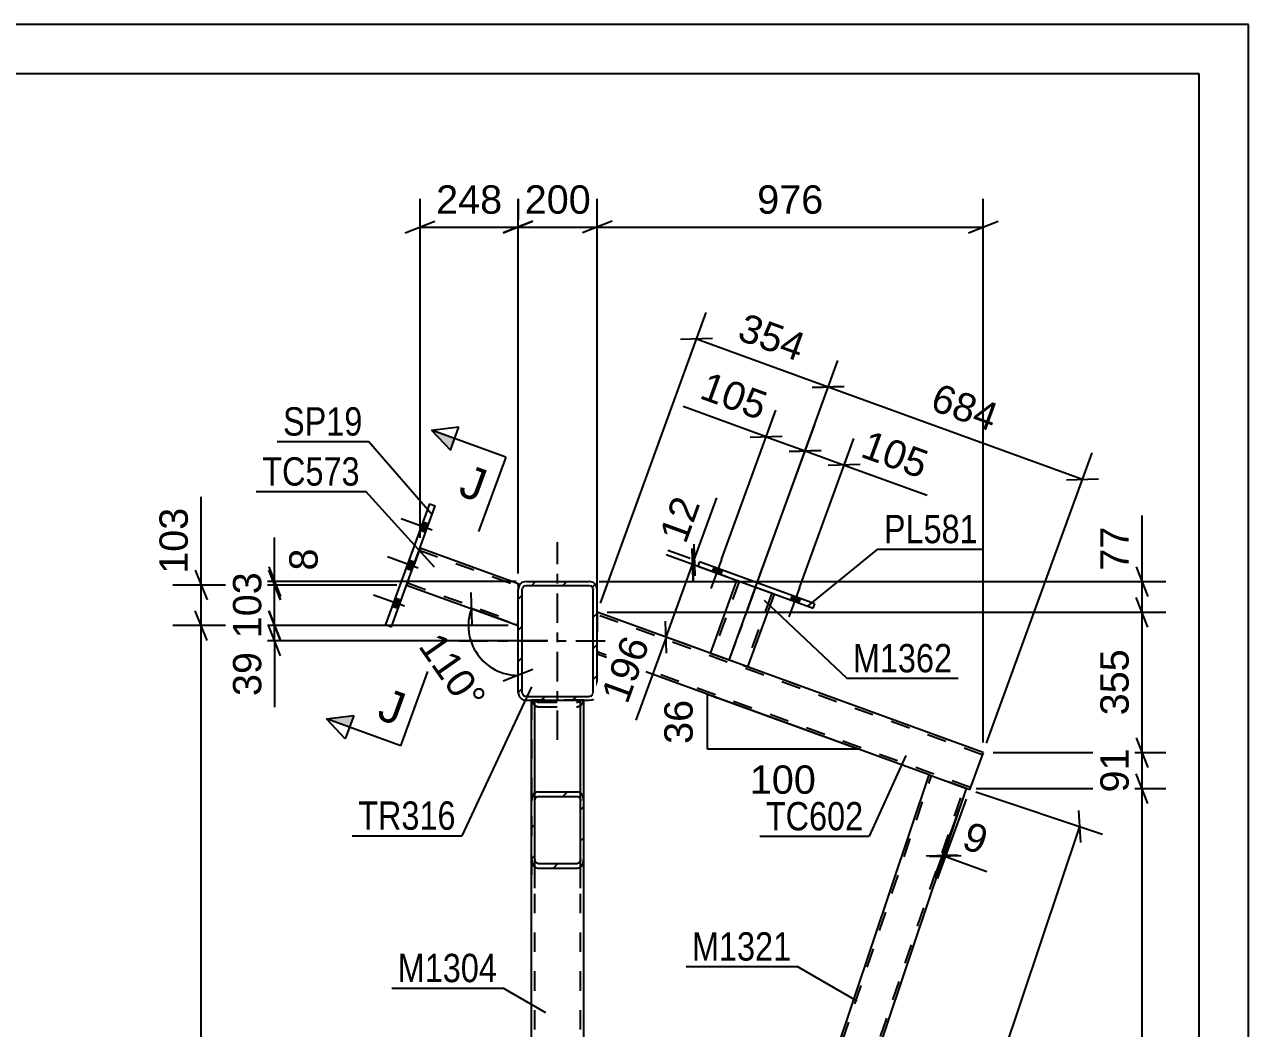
# Model space of a CAD drawing. Header units: millimetres. Extents: x -91 to 750, y -434 to 160.
# Drawn here: x 626.3 to 750, y 58.4 to 159.9 of the extents above; entities that cross this region are included whole.
import ezdxf

# ---------------------------------------------------------------- set-up
doc = ezdxf.new("R2010")
doc.units = ezdxf.units.MM
doc.linetypes.add('DXK_LINE_DOT2', pattern=[3.9198, 1.9599, -1.9599])
doc.linetypes.add('DXK_LINE_DOT3', pattern=[5.9187, 2.979, -0.9799, 0.9799, -0.9799])
doc.styles.add('Arial', font='ARIAL.TTF', dxfattribs={"height": 0.2})
doc.styles.add('Arial Narrow', font='ARIALN.TTF', dxfattribs={"height": 0.2})

# ---------------------------------------------------------------- blocks, each defined once
blk = doc.blocks.new('Unknown-761555327-1163')
at = {"color": 5, "linetype": 'Continuous'}
for p, q in [((750.04, 159.88), (-90.96, 159.88)), ((750.04, -434.12), (750.04, 159.88)), ((745.04, 154.88), (-85.96, 154.88)), ((745.04, -429.12), (745.04, 154.88))]:
    blk.add_line(p, q, dxfattribs=at)
blk = doc.blocks.new('Part-761555327-20388 - 20374')
at = {"color": 7, "linetype": 'DXK_LINE_DOT2'}
for p, q in [((666.27, 106.96), (664.91, 103.2)), ((666.19, 106.73), (676.18, 103.1)), ((664.99, 103.43), (676.18, 99.35)), ((676.18, 103.2), (676.18, 103.35)), ((676.18, 99.1), (676.18, 102.74))]:
    blk.add_line(p, q, dxfattribs=at)
at = {"color": 2, "linetype": 'Continuous'}
for p, q in [((666.27, 106.96), (676.18, 103.35)), ((664.91, 103.2), (676.18, 99.1)), ((676.18, 103.35), (676.18, 103.31)), ((676.18, 103.31), (676.18, 103.2)), ((676.18, 103.2), (676.18, 102.74))]:
    blk.add_line(p, q, dxfattribs=at)
blk = doc.blocks.new('Part-761555327-20380 - 20374')
at = {"color": 7, "linetype": 'DXK_LINE_DOT2'}
for p, q in [((682.82, 91.54), (677.54, 91.54)), ((677.54, 91.54), (677.54, 72.53)), ((677.58, 91.54), (677.59, 91.45)), ((677.86, 72.53), (677.86, 91.54)), ((677.96, 91.48), (677.93, 91.54)), ((677.94, 90.95), (678.18, 90.88)), ((678.06, 91.38), (677.96, 91.48)), ((678.18, 91.34), (678.06, 91.38)), ((678.18, 91.34), (682.18, 91.34)), ((678.18, 90.88), (682.18, 90.88)), ((682.3, 91.38), (682.18, 91.34)), ((682.18, 90.88), (682.41, 90.94)), ((682.41, 91.48), (682.3, 91.38)), ((682.43, 91.54), (682.41, 91.48)), ((682.41, 90.94), (682.43, 90.95)), ((682.5, 72.53), (682.5, 91.54)), ((682.77, 91.45), (682.79, 91.54)), ((682.82, 72.53), (682.82, 91.54))]:
    blk.add_line(p, q, dxfattribs=at)
for centre, start, end in [((678.42, 91.65), 193.2949, 235.5336), ((681.95, 91.65), 304.4664, 346.7051)]:
    blk.add_arc(centre, 0.85, start, end, dxfattribs=at)
blk = doc.blocks.new('Part-761555327-20397 - 20374')
at = {"color": 2, "linetype": 'Continuous'}
for p, q in [((667.21, 111.41), (662.77, 99.19)), ((667.21, 111.41), (667.81, 111.19)), ((663.37, 98.97), (667.81, 111.19)), ((662.77, 99.19), (663.37, 98.97))]:
    blk.add_line(p, q, dxfattribs=at)
blk = doc.blocks.new('Part-761555327-20445 - 20374')
at = {"color": 2, "linetype": 'Continuous'}
for p, q in [((698.93, 95.08), (684.18, 100.44)), ((717.75, 83.99), (684.18, 96.19)), ((723.21, 86.26), (699.38, 94.92)), ((723.21, 86.26), (721.84, 82.5)), ((721.84, 82.5), (721.51, 82.62))]:
    blk.add_line(p, q, dxfattribs=at)
at = {"color": 7, "linetype": 'DXK_LINE_DOT2'}
for p, q in [((684.18, 100.44), (684.18, 96.19)), ((723.12, 86.04), (684.18, 100.19)), ((721.92, 82.73), (684.18, 96.44)), ((699.38, 94.92), (698.93, 95.08)), ((723.16, 86.13), (723.21, 86.26)), ((721.51, 82.62), (717.75, 83.99))]:
    blk.add_line(p, q, dxfattribs=at)
blk = doc.blocks.new('Part-761555327-20446 - 20374')
at = {"color": 2, "linetype": 'Continuous'}
for p, q in [((682.82, -20.17), (717.75, 83.99)), ((717.75, 83.99), (721.51, 82.62)), ((684.18, -28.69), (721.51, 82.62))]:
    blk.add_line(p, q, dxfattribs=at)
at = {"color": 7, "linetype": 'DXK_LINE_DOT2'}
for p, q in [((682.82, -20.92), (717.97, 83.91)), ((684.18, -27.94), (721.28, 82.7)), ((682.82, -24.06), (682.82, -20.17)), ((683.38, -24.06), (682.82, -24.06)), ((683.69, -24.12), (683.38, -24.06)), ((683.38, -24.06), (683.69, -24.12)), ((683.69, -24.12), (683.38, -24.06)), ((683.38, -24.06), (683.69, -24.12)), ((684.18, -24.86), (684.12, -24.56)), ((684.12, -24.56), (684.18, -24.86)), ((684.18, -24.86), (684.12, -24.56)), ((684.12, -24.56), (684.18, -24.86)), ((684.18, -28.69), (684.18, -24.86))]:
    blk.add_line(p, q, dxfattribs=at)
blk.add_arc((683.38, -24.86), 0.8, 22.5, 67.5, dxfattribs=at)
blk.add_arc((683.38, -24.86), 0.8, 22.5, 67.5, dxfattribs=at)
blk.add_arc((683.38, -24.86), 0.8, 22.5, 67.5, dxfattribs=at)
blk.add_arc((683.38, -24.86), 0.8, 22.5, 67.5, dxfattribs=at)
blk = doc.blocks.new('Part-761555327-20382 - 20374')
at = {"linetype": 'Continuous'}
h = blk.add_hatch(dxfattribs=at)
h.set_pattern_fill('', scale=0.7, style=0, pattern_type=0)
h.set_pattern_definition([(45, (677.5425, 75.511), (-1.57154, 1.57154), [])])
h.paths.add_polyline_path([(677.54, 81.35), (677.54, 75.51), (677.59, 75.15), (677.73, 74.85), (677.94, 74.65), (678.18, 74.58), (682.18, 74.58), (682.43, 74.65), (682.64, 74.85), (682.77, 75.15), (682.82, 75.51), (682.82, 81.35), (682.77, 81.71), (682.64, 82.01), (682.43, 82.21), (682.18, 82.28), (678.18, 82.28), (677.94, 82.21), (677.73, 82.01), (677.59, 81.71)])
h.paths.add_polyline_path([(677.96, 81.68), (678.06, 81.78), (678.18, 81.82), (682.18, 81.82), (682.3, 81.78), (682.41, 81.68), (682.48, 81.53), (682.5, 81.35), (682.5, 75.51), (682.48, 75.33), (682.41, 75.18), (682.3, 75.08), (682.18, 75.04), (678.18, 75.04), (678.06, 75.08), (677.96, 75.18), (677.89, 75.33), (677.86, 75.51), (677.86, 81.35), (677.89, 81.53)])
at = {"color": 2, "linetype": 'Continuous'}
for p, q in [((677.54, 81.35), (677.54, 91.54)), ((682.82, 81.35), (682.82, 91.54)), ((677.59, 81.71), (677.54, 81.35)), ((678.18, 82.28), (677.94, 82.21)), ((678.06, 81.78), (678.18, 81.82)), ((678.18, 82.28), (682.18, 82.28)), ((678.18, 81.82), (682.18, 81.82)), ((682.43, 82.21), (682.18, 82.28)), ((682.18, 81.82), (682.3, 81.78)), ((682.82, 81.35), (682.77, 81.71)), ((677.54, 75.51), (677.54, 81.35)), ((677.86, 81.35), (677.89, 81.53)), ((677.86, 75.51), (677.86, 81.35)), ((682.48, 81.53), (682.5, 81.35)), ((682.5, 75.51), (682.5, 81.35)), ((682.82, 75.51), (682.82, 81.35)), ((677.54, 75.51), (677.59, 75.15)), ((677.89, 75.33), (677.86, 75.51)), ((682.5, 75.51), (682.48, 75.33)), ((682.77, 75.15), (682.82, 75.51)), ((677.94, 74.65), (678.18, 74.58)), ((678.18, 75.04), (678.06, 75.08)), ((678.18, 75.04), (682.18, 75.04)), ((678.18, 74.58), (682.18, 74.58)), ((682.3, 75.08), (682.18, 75.04)), ((682.18, 74.58), (682.43, 74.65))]:
    blk.add_line(p, q, dxfattribs=at)
at = {"color": 7, "linetype": 'DXK_LINE_DOT2'}
for p, q in [((677.54, 91.54), (682.82, 91.54)), ((677.59, 91.45), (677.58, 91.54)), ((677.86, 75.51), (677.86, 91.54)), ((677.93, 91.54), (677.96, 91.48)), ((678.18, 90.88), (677.94, 90.95)), ((677.96, 91.48), (678.06, 91.38)), ((678.06, 91.38), (678.18, 91.34)), ((678.18, 91.34), (682.18, 91.34)), ((678.18, 90.88), (682.18, 90.88)), ((682.18, 91.34), (682.3, 91.38)), ((682.43, 90.95), (682.18, 90.88)), ((682.3, 91.38), (682.41, 91.48)), ((682.41, 91.48), (682.43, 91.54)), ((682.5, 75.51), (682.5, 91.54)), ((682.79, 91.54), (682.77, 91.45)), ((677.54, 75.51), (677.54, 81.35)), ((682.82, 75.51), (682.82, 81.35))]:
    blk.add_line(p, q, dxfattribs=at)
for centre, start, end in [((678.42, 91.65), 193.2949, 235.5336), ((681.95, 91.65), 304.4664, 346.7051)]:
    blk.add_arc(centre, 0.85, start, end, dxfattribs=at)
at = {"color": 2, "linetype": 'Continuous'}
for centre, radius, start, end in [((678.42, 81.51), 0.85, 124.4664, 166.7051), ((678.3, 81.43), 0.425, 124.4664, 166.7051), ((682.06, 81.43), 0.425, 13.2949, 55.5336), ((681.95, 81.51), 0.85, 13.2949, 55.5336), ((678.42, 75.35), 0.85, 193.2949, 235.5336), ((678.3, 75.43), 0.425, 193.2949, 235.5336), ((682.06, 75.43), 0.425, 304.4664, 346.7051), ((681.95, 75.35), 0.85, 304.4664, 346.7051)]:
    blk.add_arc(centre, radius, start, end, dxfattribs=at)
blk = doc.blocks.new('Part-761555327-20387 - 20374')
at = {"color": 7, "linetype": 'DXK_LINE_DOT2'}
for p, q in [((677.54, 91.54), (682.82, 91.54)), ((677.54, 75.51), (677.54, 91.54)), ((677.86, -24.06), (677.86, 91.54)), ((682.5, -24.06), (682.5, 91.54)), ((682.82, 75.51), (682.82, 91.54)), ((677.54, -24.06), (677.54, -8.04)), ((682.82, -24.06), (682.82, -8.04)), ((677.54, -24.06), (682.82, -24.06))]:
    blk.add_line(p, q, dxfattribs=at)
at = {"color": 2, "linetype": 'Continuous'}
for p, q in [((677.54, -8.04), (677.54, 75.51)), ((682.82, -8.04), (682.82, 75.51))]:
    blk.add_line(p, q, dxfattribs=at)
blk = doc.blocks.new('Part-761555327-20402 - 20374')
at = {"linetype": 'Continuous'}
h = blk.add_hatch(dxfattribs=at)
h.set_pattern_fill('', scale=0.7, style=0, pattern_type=0)
h.set_pattern_definition([(45, (676.1825, 92.3377), (-1.57154, 1.57154), [])])
h.paths.add_polyline_path([(676.18, 102.74), (676.18, 92.34), (676.24, 92.03), (676.42, 91.77), (676.68, 91.6), (676.98, 91.54), (683.38, 91.54), (683.69, 91.6), (683.95, 91.77), (684.12, 92.03), (684.18, 92.34), (684.18, 102.74), (684.12, 103.04), (683.95, 103.3), (683.69, 103.48), (683.38, 103.54), (676.98, 103.54), (676.68, 103.48), (676.42, 103.3), (676.24, 103.04)])
h.paths.add_polyline_path([(676.7, 103.02), (676.83, 103.11), (676.98, 103.14), (683.38, 103.14), (683.54, 103.11), (683.67, 103.02), (683.75, 102.89), (683.78, 102.74), (683.78, 92.34), (683.75, 92.18), (683.67, 92.05), (683.54, 91.97), (683.38, 91.94), (676.98, 91.94), (676.83, 91.97), (676.7, 92.05), (676.61, 92.18), (676.58, 92.34), (676.58, 102.74), (676.61, 102.89)])
at = {"color": 7, "linetype": 'DXK_LINE_DOT3'}
for p, q in [((680.18, 87.54), (680.18, 107.54)), ((670.18, 97.54), (690.18, 97.54))]:
    blk.add_line(p, q, dxfattribs=at)
at = {"color": 2, "linetype": 'Continuous'}
for p, q in [((676.24, 103.04), (676.18, 102.74)), ((676.18, 92.34), (676.18, 102.74)), ((676.58, 102.74), (676.61, 102.89)), ((676.58, 92.34), (676.58, 102.74)), ((676.98, 103.54), (676.68, 103.48)), ((676.83, 103.11), (676.98, 103.14)), ((676.98, 103.54), (683.38, 103.54)), ((676.98, 103.14), (683.38, 103.14)), ((683.69, 103.48), (683.38, 103.54)), ((683.38, 103.14), (683.54, 103.11)), ((683.75, 102.89), (683.78, 102.74)), ((683.78, 92.34), (683.78, 102.74)), ((684.18, 102.74), (684.12, 103.04)), ((684.18, 92.34), (684.18, 102.74)), ((676.18, 92.34), (676.24, 92.03)), ((676.61, 92.18), (676.58, 92.34)), ((676.68, 91.6), (676.98, 91.54)), ((676.98, 91.94), (676.83, 91.97)), ((676.98, 91.94), (683.38, 91.94)), ((683.54, 91.97), (683.38, 91.94)), ((683.38, 91.54), (683.69, 91.6)), ((683.78, 92.34), (683.75, 92.18)), ((684.12, 92.03), (684.18, 92.34)), ((676.98, 91.54), (683.38, 91.54))]:
    blk.add_line(p, q, dxfattribs=at)
for centre, radius, start, end in [((676.98, 102.74), 0.8, 112.5, 157.5), ((676.98, 102.74), 0.4, 112.5, 157.5), ((683.38, 102.74), 0.4, 22.5, 67.5), ((683.38, 102.74), 0.8, 22.5, 67.5), ((676.98, 92.34), 0.8, 202.5, 247.5), ((676.98, 92.34), 0.4, 202.5, 247.5), ((683.38, 92.34), 0.4, 292.5, 337.5), ((683.38, 92.34), 0.8, 292.5, 337.5)]:
    blk.add_arc(centre, radius, start, end, dxfattribs=at)
blk = doc.blocks.new('Part-761555327-20449 - 20374')
at = {"color": 2, "linetype": 'Continuous'}
for p, q in [((695.62, 96.29), (698.31, 103.65)), ((702.06, 102.28), (699.38, 94.92)), ((698.93, 95.08), (695.62, 96.29)), ((699.35, 94.93), (698.93, 95.08)), ((699.38, 94.92), (699.35, 94.93))]:
    blk.add_line(p, q, dxfattribs=at)
at = {"color": 7, "linetype": 'DXK_LINE_DOT2'}
for p, q in [((698.53, 103.57), (695.85, 96.2)), ((702.07, 102.29), (698.31, 103.65)), ((698.31, 103.65), (698.31, 103.65)), ((698.31, 103.65), (698.31, 103.65)), ((701.84, 102.37), (699.16, 95)), ((702.06, 102.28), (702.07, 102.29)), ((702.07, 102.29), (702.06, 102.28)), ((695.85, 96.2), (695.87, 96.2)), ((698.93, 95.08), (699.25, 94.97))]:
    blk.add_line(p, q, dxfattribs=at)
at = {"color": 7, "linetype": 'DXK_LINE_DOT3'}
blk.add_line((700.19, 102.97), (697.5, 95.6), dxfattribs=at)
blk = doc.blocks.new('Part-761555327-20450 - 20374')
at = {"color": 2, "linetype": 'Continuous'}
for p, q in [((694.52, 105.54), (694.36, 105.09)), ((706.17, 101.3), (694.52, 105.54)), ((694.36, 105.09), (706.01, 100.85)), ((706.01, 100.85), (706.17, 101.3))]:
    blk.add_line(p, q, dxfattribs=at)
blk = doc.blocks.new('Bolt-761555327-20455 - 20374')
at = {"linetype": 'Continuous'}
for points in [[(666.84, 108.52), (667.14, 109.35), (666.54, 109.56), (666.24, 108.74)], [(666.84, 108.52), (667.14, 109.35), (666.54, 109.56), (666.24, 108.74)], [(666.84, 108.52), (667.14, 109.35), (666.54, 109.56), (666.24, 108.74)], [(665.44, 104.67), (665.74, 105.49), (665.14, 105.71), (664.84, 104.88)], [(665.44, 104.67), (665.74, 105.49), (665.14, 105.71), (664.84, 104.88)], [(664.04, 100.81), (664.34, 101.64), (663.74, 101.86), (663.44, 101.03)], [(664.04, 100.81), (664.34, 101.64), (663.74, 101.86), (663.44, 101.03)], [(664.04, 100.81), (664.34, 101.64), (663.74, 101.86), (663.44, 101.03)]]:
    blk.add_hatch(color=1, dxfattribs=at).paths.add_polyline_path(points)
at = {"color": 1, "linetype": 'Continuous'}
for p, q in [((667.48, 108.75), (664.36, 109.89)), ((667.48, 108.75), (664.36, 109.89)), ((667.48, 108.75), (664.36, 109.89)), ((667.14, 109.35), (666.54, 109.56)), ((667.14, 109.35), (666.54, 109.56)), ((667.14, 109.35), (666.54, 109.56)), ((666.84, 108.52), (666.24, 108.74)), ((666.84, 108.52), (666.24, 108.74)), ((666.84, 108.52), (666.24, 108.74)), ((666.08, 104.9), (662.96, 106.04)), ((666.08, 104.9), (662.96, 106.04)), ((665.74, 105.49), (665.14, 105.71)), ((665.74, 105.49), (665.14, 105.71)), ((665.44, 104.67), (664.84, 104.88)), ((665.44, 104.67), (664.84, 104.88)), ((664.68, 101.05), (661.56, 102.18)), ((664.68, 101.05), (661.56, 102.18)), ((664.68, 101.05), (661.56, 102.18)), ((664.34, 101.64), (663.74, 101.86)), ((664.34, 101.64), (663.74, 101.86)), ((664.34, 101.64), (663.74, 101.86)), ((664.04, 100.81), (663.44, 101.03)), ((664.04, 100.81), (663.44, 101.03)), ((664.04, 100.81), (663.44, 101.03))]:
    blk.add_line(p, q, dxfattribs=at)
blk = doc.blocks.new('Bolt-761555327-20464 - 20374')
at = {"linetype": 'Continuous'}
for points in [[(696.82, 104.7), (695.99, 105), (695.82, 104.55), (696.65, 104.25)], [(704.71, 101.83), (703.88, 102.13), (703.72, 101.68), (704.54, 101.38)]]:
    blk.add_hatch(color=1, dxfattribs=at).paths.add_polyline_path(points)
at = {"color": 1, "linetype": 'Continuous'}
for p, q in [((696.74, 105.79), (695.68, 102.86)), ((695.99, 105), (695.82, 104.55)), ((696.82, 104.7), (696.65, 104.25)), ((704.64, 102.92), (703.57, 99.99)), ((703.88, 102.13), (703.72, 101.68)), ((704.71, 101.83), (704.54, 101.38))]:
    blk.add_line(p, q, dxfattribs=at)
blk = doc.blocks.new('Bolt-761555327-20465 - 20374')
at = {"linetype": 'Continuous'}
for points in [[(696.82, 104.7), (695.99, 105), (695.82, 104.55), (696.65, 104.25)], [(704.71, 101.83), (703.88, 102.13), (703.72, 101.68), (704.54, 101.38)]]:
    blk.add_hatch(color=1, dxfattribs=at).paths.add_polyline_path(points)
at = {"color": 1, "linetype": 'Continuous'}
for p, q in [((696.74, 105.79), (695.68, 102.86)), ((695.99, 105), (695.82, 104.55)), ((696.82, 104.7), (696.65, 104.25)), ((704.64, 102.92), (703.57, 99.99)), ((703.88, 102.13), (703.72, 101.68)), ((704.71, 101.83), (704.54, 101.38))]:
    blk.add_line(p, q, dxfattribs=at)
blk = doc.blocks.new('StraightDimension-761555327-21055 - 20374')
at = {"color": 7, "linetype": 'Continuous'}
for p, q in [((651.56, 103.54), (651.56, 108.01)), ((651.56, 103.54), (651.56, 108.01)), ((650.96, 105.04), (652.16, 102.04)), ((652.16, 101.7), (650.96, 104.7)), ((675.98, 103.54), (649.16, 103.54)), ((663.91, 103.2), (649.16, 103.2)), ((651.56, 103.2), (651.56, 103.54))]:
    blk.add_line(p, q, dxfattribs=at)
at = {"color": 0}
blk.add_wipeout([(656.51, 107.49), (652.31, 107.49), (652.31, 104.06), (656.51, 104.06)], dxfattribs=at)
at = {"color": 3, "style": 'Arial'}
blk.add_text('8', height=2.87, rotation=90.0002, dxfattribs=at).set_placement((655.91, 104.66))
blk = doc.blocks.new('AngleDimension-761555327-21629 - 20374')
at = {"color": 7, "linetype": 'Continuous'}
for p, q in [((671.41, 102.43), (671.51, 99.2)), ((675.24, 99.44), (671.46, 100.81)), ((671.46, 100.81), (676.18, 99.09)), ((676.18, 94.07), (676.18, 99.09)), ((677.68, 94.67), (674.68, 93.47))]:
    blk.add_line(p, q, dxfattribs=at)
blk.add_arc((676.18, 99.09), 5.03, 160.0285, 270, dxfattribs=at)
at = {"color": 0}
blk.add_wipeout([(670.61, 89.41), (674.05, 91.82), (668.61, 99.57), (665.17, 97.16)], dxfattribs=at)
at = {"color": 3, "style": 'Arial'}
blk.add_text('110°', height=2.865, rotation=-54.9868, dxfattribs=at).set_placement((666.01, 97.02))
blk = doc.blocks.new('StraightDimension-761555327-21194 - 20374')
at = {"color": 7, "linetype": 'Continuous'}
for p, q in [((739.87, 98.94), (738.67, 101.94)), ((685.18, 100.44), (741.67, 100.44)), ((739.27, 86.26), (739.27, 100.44)), ((738.67, 87.76), (739.87, 84.76)), ((724.21, 86.26), (741.67, 86.26))]:
    blk.add_line(p, q, dxfattribs=at)
at = {"color": 0}
blk.add_wipeout([(738.52, 97.29), (734.32, 97.29), (734.32, 89.42), (738.52, 89.42)], dxfattribs=at)
at = {"color": 3, "style": 'Arial'}
blk.add_text('355', height=2.865, rotation=90.0002, dxfattribs=at).set_placement((737.92, 90.02))
blk = doc.blocks.new('StraightDimension-761555327-21401 - 20374')
at = {"color": 7, "linetype": 'Continuous'}
for p, q in [((721.17, 81.68), (718.24, 73.62)), ((721.5, 81.56), (718.57, 73.5)), ((717.44, 75.82), (720.67, 75.93)), ((721, 75.8), (717.77, 75.7)), ((719.06, 75.87), (719.39, 75.75))]:
    blk.add_line(p, q, dxfattribs=at)
at = {"color": 0}
blk.add_wipeout([(723.35, 75.11), (724.79, 79.06), (721.57, 80.23), (720.14, 76.28)], dxfattribs=at)
at = {"color": 7, "linetype": 'Continuous'}
blk.add_line((719.39, 75.75), (723.59, 74.23), dxfattribs=at)
blk.add_line((719.39, 75.75), (723.59, 74.23), dxfattribs=at)
at = {"color": 3, "style": 'Arial'}
blk.add_text('9', height=2.87, rotation=-19.9733, dxfattribs=at).set_placement((720.9, 76.64))
blk = doc.blocks.new('StraightDimension-761555327-21057 - 20374')
at = {"color": 7, "linetype": 'Continuous'}
for p, q in [((650.96, 100.6), (652.16, 97.6)), ((675.18, 99.1), (648.71, 99.1)), ((652.16, 96.04), (650.96, 99.04)), ((651.56, 97.54), (651.56, 99.1)), ((679.18, 97.54), (648.71, 97.54)), ((651.56, 97.54), (651.56, 90.84)), ((651.56, 97.54), (651.56, 90.84))]:
    blk.add_line(p, q, dxfattribs=at)
at = {"color": 0}
blk.add_wipeout([(650.81, 97.01), (646.61, 97.01), (646.61, 91.37), (650.81, 91.37)], dxfattribs=at)
at = {"color": 3, "style": 'Arial'}
blk.add_text('39', height=2.865, rotation=90.0002, dxfattribs=at).set_placement((650.21, 91.97))
blk = doc.blocks.new('StraightDimension-761555327-21317 - 20374')
at = {"color": 7, "linetype": 'Continuous'}
for p, q in [((684.52, 101.38), (695.2, 130.75)), ((695.84, 128.13), (692.61, 128.02)), ((694.22, 128.08), (707.55, 123.23)), ((697.85, 96.54), (708.52, 125.91)), ((705.93, 123.18), (709.16, 123.29))]:
    blk.add_line(p, q, dxfattribs=at)
at = {"color": 0}
blk.add_wipeout([(704.84, 125.02), (706.27, 128.96), (698.88, 131.65), (697.44, 127.7)], dxfattribs=at)
at = {"color": 3, "style": 'Arial'}
blk.add_text('354', height=2.865, rotation=-19.9676, dxfattribs=at).set_placement((698.21, 128.06))
blk = doc.blocks.new('StraightDimension-761555327-21335 - 20374')
at = {"color": 7, "linetype": 'Continuous'}
for p, q in [((676.18, 104.35), (676.18, 142.25)), ((684.18, 101.44), (684.18, 142.25)), ((674.68, 138.8), (677.68, 140)), ((685.68, 140), (682.68, 138.8)), ((676.18, 139.4), (684.18, 139.4))]:
    blk.add_line(p, q, dxfattribs=at)
at = {"color": 0}
blk.add_wipeout([(684.12, 140.15), (684.12, 144.35), (676.25, 144.35), (676.25, 140.15)], dxfattribs=at)
at = {"color": 3, "style": 'Arial'}
blk.add_text('200', height=2.865, dxfattribs=at).set_placement((676.85, 140.75))
blk = doc.blocks.new('StraightDimension-761555327-20829 - 20374')
at = {"color": 7, "linetype": 'Continuous'}
for p, q in [((644.13, 103.2), (644.13, 112.12)), ((644.13, 103.2), (644.13, 112.12)), ((643.53, 104.7), (644.73, 101.7)), ((663.91, 103.2), (641.28, 103.2)), ((644.13, 99.09), (644.13, 103.2)), ((644.73, 97.59), (643.53, 100.59)), ((675.18, 99.09), (641.28, 99.09))]:
    blk.add_line(p, q, dxfattribs=at)
at = {"color": 0}
blk.add_wipeout([(643.38, 111.6), (639.18, 111.6), (639.18, 103.73), (643.38, 103.73)], dxfattribs=at)
at = {"color": 3, "style": 'Arial'}
blk.add_text('103', height=2.865, rotation=90.0002, dxfattribs=at).set_placement((642.78, 104.33))
blk = doc.blocks.new('StraightDimension-761555327-21196 - 20374')
at = {"color": 7, "linetype": 'Continuous'}
for p, q in [((739.87, 81.12), (738.67, 84.12)), ((722.51, 82.62), (741.67, 82.62)), ((739.27, -28.69), (739.27, 82.62)), ((738.67, -27.19), (739.87, -30.19)), ((685.18, -28.69), (741.67, -28.69))]:
    blk.add_line(p, q, dxfattribs=at)
at = {"color": 0}
blk.add_wipeout([(738.52, 32.01), (734.32, 32.01), (734.32, 21.92), (738.52, 21.92)], dxfattribs=at)
at = {"color": 3, "style": 'Arial'}
blk.add_text('2783', height=2.865, rotation=90.0002, dxfattribs=at).set_placement((737.92, 22.52))
blk = doc.blocks.new('StraightDimension-761555327-20830 - 20374')
at = {"color": 7, "linetype": 'Continuous'}
for p, q in [((644.73, 97.59), (643.53, 100.59)), ((675.18, 99.09), (641.28, 99.09)), ((644.13, -36.06), (644.13, 99.09)), ((643.53, -34.56), (644.73, -37.56)), ((675.98, -36.06), (641.28, -36.06))]:
    blk.add_line(p, q, dxfattribs=at)
at = {"color": 0}
blk.add_wipeout([(643.38, 36.56), (639.18, 36.56), (639.18, 26.47), (643.38, 26.47)], dxfattribs=at)
at = {"color": 3, "style": 'Arial'}
blk.add_text('3379', height=2.865, rotation=90.0002, dxfattribs=at).set_placement((642.78, 27.07))
blk = doc.blocks.new('StraightDimension-761555327-21056 - 20374')
at = {"color": 7, "linetype": 'Continuous'}
for p, q in [((650.96, 104.7), (652.16, 101.7)), ((663.91, 103.2), (648.71, 103.2)), ((651.56, 99.1), (651.56, 103.2)), ((652.16, 97.6), (650.96, 100.6)), ((675.18, 99.1), (648.71, 99.1))]:
    blk.add_line(p, q, dxfattribs=at)
at = {"color": 0}
blk.add_wipeout([(650.81, 105.08), (646.61, 105.08), (646.61, 97.21), (650.81, 97.21)], dxfattribs=at)
at = {"color": 3, "style": 'Arial'}
blk.add_text('103', height=2.865, rotation=90.0002, dxfattribs=at).set_placement((650.21, 97.81))
blk = doc.blocks.new('StraightDimension-761555327-21523 - 20374')
at = {"color": 7, "linetype": 'Continuous'}
for p, q in [((696.74, 105.79), (702.23, 120.88)), ((700.53, 103.91), (706.18, 119.44)), ((699.64, 118.15), (702.87, 118.25)), ((701.26, 118.2), (705.21, 116.76)), ((706.82, 116.81), (703.59, 116.71))]:
    blk.add_line(p, q, dxfattribs=at)
at = {"color": 0}
blk.add_wipeout([(701.02, 119.08), (702.46, 123.03), (695.06, 125.72), (693.63, 121.77)], dxfattribs=at)
at = {"color": 7, "linetype": 'Continuous'}
blk.add_line((701.26, 118.2), (692.88, 121.25), dxfattribs=at)
blk.add_line((701.26, 118.2), (692.88, 121.25), dxfattribs=at)
at = {"color": 3, "style": 'Arial'}
blk.add_text('105', height=2.865, rotation=-20.002, dxfattribs=at).set_placement((694.39, 122.13))
blk = doc.blocks.new('StraightDimension-761555327-21193 - 20374')
at = {"color": 7, "linetype": 'Continuous'}
for p, q in [((739.27, 103.54), (739.27, 110.23)), ((739.27, 103.54), (739.27, 110.23)), ((738.67, 105.04), (739.87, 102.04)), ((684.38, 103.54), (741.67, 103.54)), ((739.27, 100.44), (739.27, 103.54)), ((739.87, 98.94), (738.67, 101.94)), ((685.18, 100.44), (741.67, 100.44))]:
    blk.add_line(p, q, dxfattribs=at)
at = {"color": 0}
blk.add_wipeout([(738.52, 109.71), (734.32, 109.71), (734.32, 104.06), (738.52, 104.06)], dxfattribs=at)
at = {"color": 3, "style": 'Arial'}
blk.add_text('77', height=2.865, rotation=90.0002, dxfattribs=at).set_placement((737.92, 104.66))
blk = doc.blocks.new('StraightDimension-761555327-21195 - 20374')
at = {"color": 7, "linetype": 'Continuous'}
for p, q in [((738.67, 87.76), (739.87, 84.76)), ((724.21, 86.26), (741.67, 86.26)), ((739.27, 82.62), (739.27, 86.26)), ((739.87, 81.12), (738.67, 84.12)), ((722.51, 82.62), (741.67, 82.62))]:
    blk.add_line(p, q, dxfattribs=at)
at = {"color": 0}
blk.add_wipeout([(738.52, 87.27), (734.32, 87.27), (734.32, 81.62), (738.52, 81.62)], dxfattribs=at)
at = {"color": 3, "style": 'Arial'}
blk.add_text('91', height=2.865, rotation=90.0002, dxfattribs=at).set_placement((737.92, 82.22))
blk = doc.blocks.new('StraightDimension-761555327-21316 - 20374')
at = {"color": 7, "linetype": 'Continuous'}
for p, q in [((697.85, 96.54), (708.52, 125.91)), ((709.16, 123.29), (705.93, 123.18)), ((707.55, 123.23), (733.25, 113.9)), ((723.55, 87.2), (734.22, 116.57)), ((731.63, 113.84), (734.86, 113.95))]:
    blk.add_line(p, q, dxfattribs=at)
at = {"color": 0}
blk.add_wipeout([(724.35, 117.93), (725.79, 121.87), (718.39, 124.56), (716.95, 120.61)], dxfattribs=at)
at = {"color": 3, "style": 'Arial'}
blk.add_text('684', height=2.865, rotation=-19.9676, dxfattribs=at).set_placement((717.72, 120.97))
blk = doc.blocks.new('StraightDimension-761555327-21567 - 20374')
at = {"color": 7, "linetype": 'Continuous'}
for p, q in [((693.78, 106.89), (693.88, 103.66)), ((697.37, 103.99), (691.15, 106.25)), ((691.15, 97.91), (693.83, 105.28)), ((691.2, 96.3), (691.1, 99.53)), ((694.69, 96.63), (688.47, 98.89))]:
    blk.add_line(p, q, dxfattribs=at)
at = {"color": 0}
blk.add_wipeout([(690.27, 97.68), (686.32, 99.11), (683.63, 91.72), (687.58, 90.28)], dxfattribs=at)
at = {"color": 7, "linetype": 'Continuous'}
blk.add_line((691.15, 97.91), (688.1, 89.53), dxfattribs=at)
blk.add_line((691.15, 97.91), (688.1, 89.53), dxfattribs=at)
at = {"color": 3, "style": 'Arial'}
blk.add_text('196', height=2.865, rotation=69.9983, dxfattribs=at).set_placement((687.22, 91.05))
blk = doc.blocks.new('StraightDimension-761555327-21334 - 20374')
at = {"color": 7, "linetype": 'Continuous'}
for p, q in [((684.18, 101.44), (684.18, 142.25)), ((723.21, 87.26), (723.21, 142.25)), ((685.68, 140), (682.68, 138.8)), ((721.71, 138.8), (724.71, 140)), ((684.18, 139.4), (723.21, 139.4))]:
    blk.add_line(p, q, dxfattribs=at)
at = {"color": 0}
blk.add_wipeout([(707.63, 140.15), (707.63, 144.35), (699.76, 144.35), (699.76, 140.15)], dxfattribs=at)
at = {"color": 3, "style": 'Arial'}
blk.add_text('976', height=2.865, dxfattribs=at).set_placement((700.36, 140.75))
blk = doc.blocks.new('StraightDimension-761555327-21336 - 20374')
at = {"color": 7, "linetype": 'Continuous'}
for p, q in [((666.27, 107.96), (666.27, 142.25)), ((676.18, 104.35), (676.18, 142.25)), ((664.77, 138.8), (667.77, 140)), ((677.68, 140), (674.68, 138.8)), ((666.27, 139.4), (676.18, 139.4))]:
    blk.add_line(p, q, dxfattribs=at)
at = {"color": 0}
blk.add_wipeout([(675.16, 140.15), (675.16, 144.35), (667.29, 144.35), (667.29, 140.15)], dxfattribs=at)
at = {"color": 3, "style": 'Arial'}
blk.add_text('248', height=2.865, dxfattribs=at).set_placement((667.89, 140.75))
blk = doc.blocks.new('StraightDimension-761555327-21522 - 20374')
at = {"color": 7, "linetype": 'Continuous'}
for p, q in [((700.53, 103.91), (706.18, 119.44)), ((704.64, 102.92), (710.13, 118)), ((703.59, 116.71), (706.82, 116.81)), ((705.21, 116.76), (709.15, 115.33)), ((710.77, 115.38), (707.54, 115.27))]:
    blk.add_line(p, q, dxfattribs=at)
at = {"color": 0}
blk.add_wipeout([(717.3, 113.16), (718.73, 117.1), (711.34, 119.8), (709.9, 115.85)], dxfattribs=at)
at = {"color": 7, "linetype": 'Continuous'}
blk.add_line((709.15, 115.33), (717.54, 112.27), dxfattribs=at)
blk.add_line((709.15, 115.33), (717.54, 112.27), dxfattribs=at)
at = {"color": 3, "style": 'Arial'}
blk.add_text('105', height=2.865, rotation=-20.002, dxfattribs=at).set_placement((710.67, 116.21))
blk = doc.blocks.new('StraightDimension-761555327-21566 - 20374')
at = {"color": 7, "linetype": 'Continuous'}
for p, q in [((693.58, 105.88), (691.32, 106.7)), ((693.88, 103.66), (693.78, 106.89)), ((693.95, 107.34), (694.05, 104.12)), ((697.37, 103.99), (691.15, 106.25)), ((693.83, 105.28), (694, 105.73))]:
    blk.add_line(p, q, dxfattribs=at)
at = {"color": 0}
blk.add_wipeout([(695.4, 111.79), (691.46, 113.22), (689.52, 107.92), (693.47, 106.48)], dxfattribs=at)
at = {"color": 7, "linetype": 'Continuous'}
blk.add_line((694, 105.73), (696.29, 112.02), dxfattribs=at)
blk.add_line((694, 105.73), (696.29, 112.02), dxfattribs=at)
at = {"color": 3, "style": 'Arial'}
blk.add_text('12', height=2.865, rotation=69.9983, dxfattribs=at).set_placement((693.11, 107.25))
blk = doc.blocks.new('AngleDimension-761555327-21633 - 20374')
at = {"color": 7, "linetype": 'Continuous'}
for p, q in [((696.32, 91.77), (695.33, 92.13)), ((695.33, 86.59), (695.33, 92.13)), ((710.56, 86.59), (695.33, 92.13)), ((710.56, 86.59), (695.33, 86.59))]:
    blk.add_line(p, q, dxfattribs=at)
at = {"color": 0}
for points in [[(694.43, 92.18), (690.23, 92.18), (690.23, 86.53), (694.43, 86.53)], [(706.88, 81.49), (706.88, 85.69), (699.01, 85.69), (699.01, 81.49)]]:
    blk.add_wipeout(points, dxfattribs=at)
at = {"color": 3, "style": 'Arial'}
blk.add_text('36', height=2.865, rotation=90.0002, dxfattribs=at).set_placement((693.83, 87.13))
blk.add_text('100', height=2.865, dxfattribs=at).set_placement((699.61, 82.09))
blk = doc.blocks.new('StraightDimension-761555327-21649 - 20374')
at = {"color": 7, "linetype": 'Continuous'}
for p, q in [((722.46, 82.3), (735.26, 78.01)), ((733.07, 77.16), (732.89, 80.39)), ((695.66, -32.54), (732.98, 78.78)), ((685.13, -29.01), (697.93, -33.31)), ((695.56, -30.93), (695.75, -34.16))]:
    blk.add_line(p, q, dxfattribs=at)
at = {"color": 0}
blk.add_wipeout([(715.21, 28.14), (711.23, 29.48), (708.02, 19.9), (712, 18.57)], dxfattribs=at)
at = {"color": 3, "style": 'Arial'}
blk.add_text('2935', height=2.865, rotation=71.465, dxfattribs=at).set_placement((711.63, 19.33))
blk = doc.blocks.new('Mark-761555327-21119 - 20374')
at = {"color": 0}
blk.add_wipeout([(711.09, 78.39), (711.09, 81.39), (701.23, 81.39), (701.23, 78.39)], dxfattribs=at)
blk.add_wipeout([(711.09, 78.39), (711.09, 81.39), (701.23, 81.39), (701.23, 78.39)], dxfattribs=at)
at = {"color": 30, "linetype": 'Continuous'}
for p in [(715.4, 85.96), (700.63, 77.79)]:
    blk.add_line(p, (711.69, 77.79), dxfattribs=at)
at = {"color": 3, "style": 'Arial Narrow'}
blk.add_text('TC602', height=2.863, dxfattribs=at).set_placement((701.23, 78.39))
blk = doc.blocks.new('Mark-761555327-21122 - 20374')
at = {"color": 0}
blk.add_wipeout([(703.81, 65.22), (703.81, 68.22), (693.76, 68.22), (693.76, 65.22)], dxfattribs=at)
blk.add_wipeout([(703.81, 65.22), (703.81, 68.22), (693.76, 68.22), (693.76, 65.22)], dxfattribs=at)
at = {"color": 30, "linetype": 'Continuous'}
for p in [(693.16, 64.62), (710.48, 61.12)]:
    blk.add_line(p, (704.41, 64.62), dxfattribs=at)
at = {"color": 3, "style": 'Arial Narrow'}
blk.add_text('M1321', height=2.863, dxfattribs=at).set_placement((693.76, 65.22))
blk = doc.blocks.new('Mark-761555327-21113 - 20374')
at = {"color": 0}
blk.add_wipeout([(669.88, 78.45), (669.88, 81.45), (660.01, 81.45), (660.01, 78.45)], dxfattribs=at)
blk.add_wipeout([(669.88, 78.45), (669.88, 81.45), (660.01, 81.45), (660.01, 78.45)], dxfattribs=at)
at = {"color": 30, "linetype": 'Continuous'}
for p in [(677.52, 92.91), (659.41, 77.85)]:
    blk.add_line(p, (670.48, 77.85), dxfattribs=at)
at = {"color": 3, "style": 'Arial Narrow'}
blk.add_text('TR316', height=2.863, dxfattribs=at).set_placement((660.01, 78.45))
blk = doc.blocks.new('Mark-761555327-21098 - 20374')
at = {"color": 0}
blk.add_wipeout([(674.06, 63.04), (674.06, 66.04), (664.01, 66.04), (664.01, 63.04)], dxfattribs=at)
blk.add_wipeout([(674.06, 63.04), (674.06, 66.04), (664.01, 66.04), (664.01, 63.04)], dxfattribs=at)
at = {"color": 30, "linetype": 'Continuous'}
for p in [(663.41, 62.44), (678.99, 59.94)]:
    blk.add_line(p, (674.66, 62.44), dxfattribs=at)
at = {"color": 3, "style": 'Arial Narrow'}
blk.add_text('M1304', height=2.863, dxfattribs=at).set_placement((664.01, 63.04))
blk = doc.blocks.new('Mark-761555327-21101 - 20374')
at = {"color": 0}
blk.add_wipeout([(660.17, 113.25), (660.17, 116.25), (650.31, 116.25), (650.31, 113.25)], dxfattribs=at)
blk.add_wipeout([(660.17, 113.25), (660.17, 116.25), (650.31, 116.25), (650.31, 113.25)], dxfattribs=at)
at = {"color": 30, "linetype": 'Continuous'}
for p in [(649.71, 112.65), (667.71, 105)]:
    blk.add_line(p, (660.77, 112.65), dxfattribs=at)
at = {"color": 3, "style": 'Arial Narrow'}
blk.add_text('TC573', height=2.863, dxfattribs=at).set_placement((650.31, 113.25))
blk = doc.blocks.new('SectionMark-761555327-21673 - 20374')
at = {"linetype": 'Continuous'}
for points in [[(669.76, 118), (669.33, 116.83), (667.41, 118.86)], [(659.57, 89.99), (659.14, 88.81), (656.79, 89.67)]]:
    blk.add_hatch(color=6, dxfattribs=at).paths.add_polyline_path(points)
at = {"color": 6, "linetype": 'Continuous'}
for p, q in [((667.41, 118.86), (670.19, 119.18)), ((667.41, 118.86), (669.33, 116.83)), ((669.33, 116.83), (670.19, 119.18)), ((656.79, 89.67), (659.57, 89.99)), ((658.71, 87.64), (656.79, 89.67)), ((659.57, 89.99), (658.71, 87.64))]:
    blk.add_line(p, q, dxfattribs=at)
at = {"color": 0, "linetype": 'Continuous'}
for points in [[(672.2, 111.53), (673.39, 114.82), (671.2, 115.62), (670, 112.33)], [(663.96, 88.92), (665.16, 92.21), (662.97, 93.01), (661.77, 89.72)]]:
    blk.add_wipeout(points, dxfattribs=at)
at = {"color": 6, "linetype": 'Continuous'}
for p, q in [((674.93, 116.12), (667.41, 118.86)), ((674.93, 116.12), (672.19, 108.61)), ((664.31, 86.93), (667.04, 94.45)), ((664.31, 86.93), (656.79, 89.67))]:
    blk.add_line(p, q, dxfattribs=at)
at = {"color": 3, "linetype": 'Continuous', "style": 'Arial'}
for p in [(670, 112.33), (661.77, 89.72)]:
    blk.add_text('J', height=3.34, rotation=-20.002, dxfattribs=at).set_placement(p)
blk = doc.blocks.new('Mark-761555327-21107 - 20374')
at = {"color": 0}
blk.add_wipeout([(660.45, 118.31), (660.45, 121.31), (652.41, 121.31), (652.41, 118.31)], dxfattribs=at)
blk.add_wipeout([(660.45, 118.31), (660.45, 121.31), (652.41, 121.31), (652.41, 118.31)], dxfattribs=at)
at = {"color": 30, "linetype": 'Continuous'}
for p in [(651.81, 117.71), (667.48, 110.28)]:
    blk.add_line(p, (661.05, 117.71), dxfattribs=at)
at = {"color": 3, "style": 'Arial Narrow'}
blk.add_text('SP19', height=2.863, dxfattribs=at).set_placement((652.41, 118.31))
blk = doc.blocks.new('Mark-761555327-21125 - 20374')
at = {"color": 0}
blk.add_wipeout([(720.08, 94.37), (720.08, 97.37), (710.03, 97.37), (710.03, 94.37)], dxfattribs=at)
blk.add_wipeout([(720.08, 94.37), (720.08, 97.37), (710.03, 97.37), (710.03, 94.37)], dxfattribs=at)
at = {"color": 30, "linetype": 'Continuous'}
for p, q in [((701.06, 101.68), (709.43, 93.77)), ((709.43, 93.77), (720.68, 93.77))]:
    blk.add_line(p, q, dxfattribs=at)
at = {"color": 3, "style": 'Arial Narrow'}
blk.add_text('M1362', height=2.863, dxfattribs=at).set_placement((710.03, 94.37))
blk = doc.blocks.new('Mark-761555327-21128 - 20374')
at = {"color": 0}
blk.add_wipeout([(722.67, 107.43), (722.67, 110.43), (713.17, 110.43), (713.17, 107.43)], dxfattribs=at)
blk.add_wipeout([(722.67, 107.43), (722.67, 110.43), (713.17, 110.43), (713.17, 107.43)], dxfattribs=at)
at = {"color": 30, "linetype": 'Continuous'}
for p, q in [((705.49, 101.06), (712.57, 106.83)), ((712.57, 106.83), (723.27, 106.83))]:
    blk.add_line(p, q, dxfattribs=at)
at = {"color": 3, "style": 'Arial Narrow'}
blk.add_text('PL581', height=2.863, dxfattribs=at).set_placement((713.17, 107.43))

msp = doc.modelspace()

# ---------------------------------------------------------------- block references
for name in ['Unknown-761555327-1163', 'Part-761555327-20397 - 20374', 'Bolt-761555327-20455 - 20374', 'Part-761555327-20388 - 20374', 'Part-761555327-20402 - 20374', 'Part-761555327-20450 - 20374', 'Bolt-761555327-20464 - 20374', 'Bolt-761555327-20465 - 20374', 'Part-761555327-20449 - 20374', 'Part-761555327-20445 - 20374', 'Part-761555327-20380 - 20374', 'Part-761555327-20382 - 20374', 'Part-761555327-20387 - 20374', 'Part-761555327-20446 - 20374']:
    msp.add_blockref(name, (0, 0))

# ---------------------------------------------------------------- next in the draw order: block references
for name in ['StraightDimension-761555327-21055 - 20374', 'StraightDimension-761555327-21194 - 20374', 'StraightDimension-761555327-21401 - 20374']:
    msp.add_blockref(name, (0, 0))

# ---------------------------------------------------------------- next in the draw order: block references
for name in ['StraightDimension-761555327-21317 - 20374', 'AngleDimension-761555327-21629 - 20374', 'StraightDimension-761555327-21196 - 20374']:
    msp.add_blockref(name, (0, 0))

# ---------------------------------------------------------------- next in the draw order: block references
for name in ['StraightDimension-761555327-21335 - 20374', 'StraightDimension-761555327-21523 - 20374', 'StraightDimension-761555327-21057 - 20374', 'StraightDimension-761555327-21195 - 20374']:
    msp.add_blockref(name, (0, 0))

# ---------------------------------------------------------------- next in the draw order: block references
for name in ['StraightDimension-761555327-20829 - 20374', 'StraightDimension-761555327-21193 - 20374']:
    msp.add_blockref(name, (0, 0))

# ---------------------------------------------------------------- next in the draw order: block references
for name in ['StraightDimension-761555327-21316 - 20374', 'StraightDimension-761555327-20830 - 20374']:
    msp.add_blockref(name, (0, 0))

# ---------------------------------------------------------------- next in the draw order: block references
for name in ['StraightDimension-761555327-21567 - 20374', 'StraightDimension-761555327-21056 - 20374', 'Mark-761555327-21113 - 20374', 'Mark-761555327-21098 - 20374']:
    msp.add_blockref(name, (0, 0))

# ---------------------------------------------------------------- next in the draw order: block references
for name in ['StraightDimension-761555327-21336 - 20374', 'StraightDimension-761555327-21334 - 20374']:
    msp.add_blockref(name, (0, 0))

# ---------------------------------------------------------------- next in the draw order: block references
for name in ['StraightDimension-761555327-21522 - 20374', 'Mark-761555327-21101 - 20374', 'StraightDimension-761555327-21566 - 20374', 'Mark-761555327-21125 - 20374', 'AngleDimension-761555327-21633 - 20374']:
    msp.add_blockref(name, (0, 0))

# ---------------------------------------------------------------- next in the draw order: block references
for name in ['SectionMark-761555327-21673 - 20374', 'Mark-761555327-21128 - 20374', 'StraightDimension-761555327-21649 - 20374']:
    msp.add_blockref(name, (0, 0))

# ---------------------------------------------------------------- next in the draw order: block references
for name in ['Mark-761555327-21107 - 20374', 'Mark-761555327-21119 - 20374', 'Mark-761555327-21122 - 20374']:
    msp.add_blockref(name, (0, 0))

doc.saveas('drawing.dxf')
